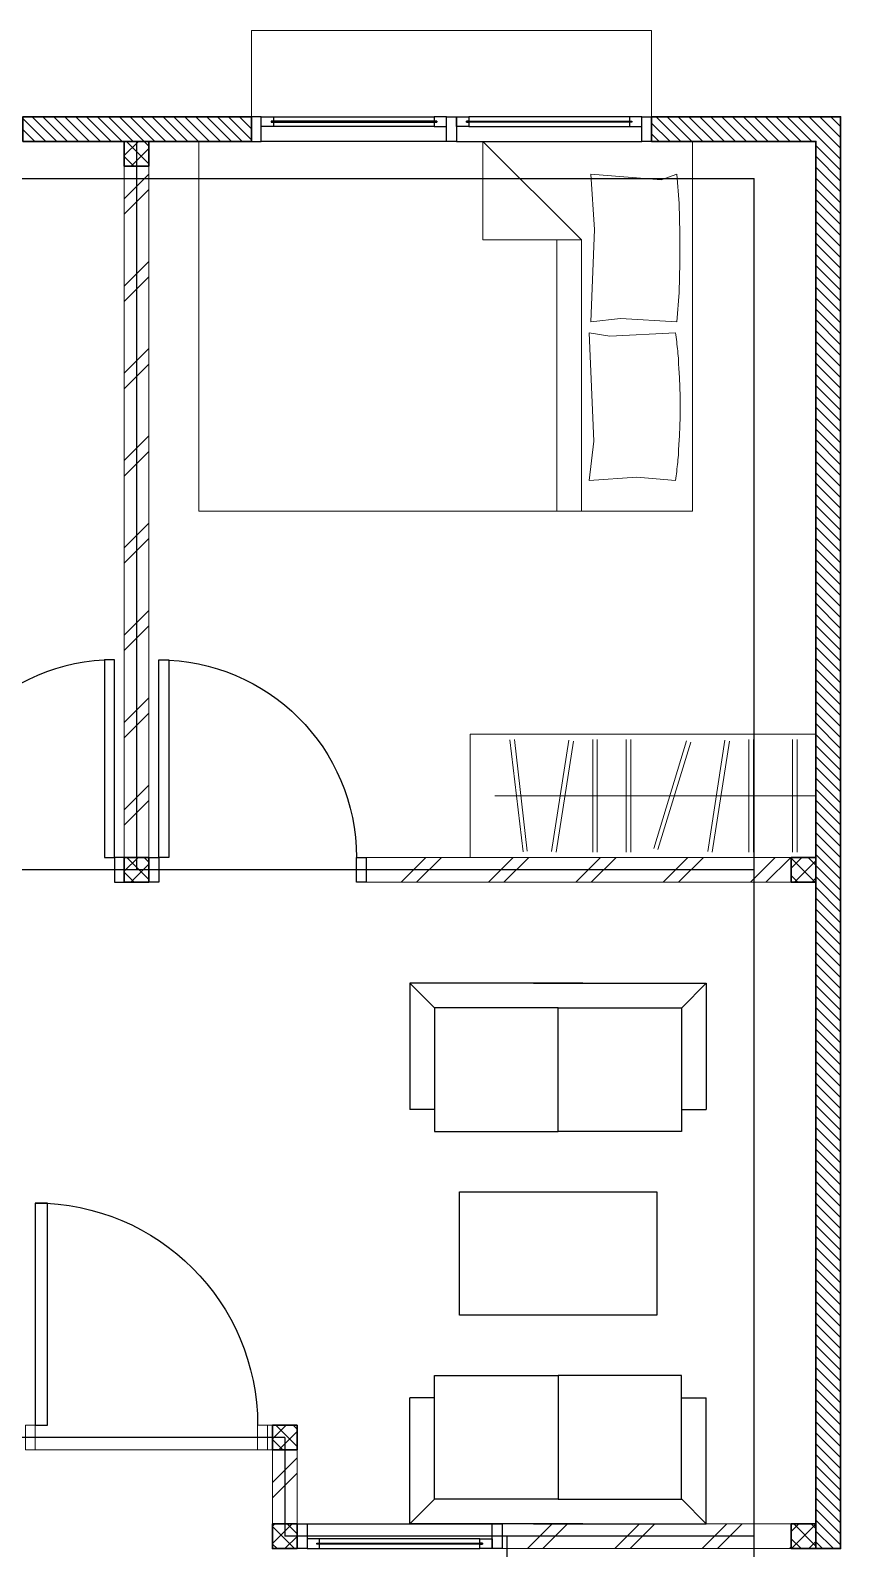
# Model space of a CAD drawing. Header units: millimetres. Extents: x -324 to 75, y -297 to 70.
# Drawn here: x -13.64 to -10.36, y 5.43 to 11.58 of the extents above; entities that cross this region are included whole.
import ezdxf

# ---------------------------------------------------------------- set-up
doc = ezdxf.new("R2010")
doc.units = ezdxf.units.MM
doc.layers.get('defpoints').update_dxf_attribs({"color": 1})
for name, color, linetype, lineweight in [('ars', 11, 'Continuous', 0), ('KOL', 1, 'Continuous', 30), ('KOLOM', 4, 'Continuous', 9), ('lan', 7, 'Continuous', 15), ('tem', 5, 'Continuous', 20)]:
    doc.layers.add(name, color=color, linetype=linetype, lineweight=lineweight)
doc.layers.add('as', color=1, linetype='Continuous', plot=False)
doc.layers.add('FURNITURE', color=68, linetype='Continuous')
doc.layers.add('Kusen', color=30, linetype='Continuous')
pattern_1 = [(45, (74.3438, -0.8551), (-0.1767767, 0.1767767), []), (45, (74.4063, -0.8551), (-0.1767767, 0.1767767), [])]

# ---------------------------------------------------------------- blocks, each defined once
blk = doc.blocks.new('T. J1')
at = {"layer": 'Kusen'}
for p, q in [((-0.7188, 0.1), (-0.0688, 0.1)), ((0.7212, 0.1), (0.0712, 0.1)), ((-0.0188, 0), (-0.7688, 0)), ((-0.0688, 0.06), (-0.7188, 0.06)), ((0.0212, 0), (0.7712, 0)), ((0.0712, 0.06), (0.7212, 0.06))]:
    blk.add_line(p, q, dxfattribs=at)
for points in [[(-0.8088, 0), (-0.7688, 0), (-0.7688, 0.1), (-0.8088, 0.1)], [(-0.0188, 0), (0.0212, 0), (0.0212, 0.1), (-0.0188, 0.1)], [(0.8112, 0), (0.7712, 0), (0.7712, 0.1), (0.8112, 0.1)]]:
    blk.add_lwpolyline(points, close=True, dxfattribs=at)
for points in [[(-0.7188, 0.0775), (-0.7188, 0.06), (-0.7688, 0.06), (-0.7688, 0.1), (-0.7188, 0.1), (-0.7188, 0.0825), (-0.7288, 0.0825), (-0.7288, 0.0775), (-0.7188, 0.0775)], [(-0.0688, 0.0775), (-0.0688, 0.06), (-0.0188, 0.06), (-0.0188, 0.1), (-0.0688, 0.1), (-0.0688, 0.0825), (-0.0588, 0.0825), (-0.0588, 0.0775), (-0.0688, 0.0775)], [(0.0712, 0.0775), (0.0712, 0.06), (0.0212, 0.06), (0.0212, 0.1), (0.0712, 0.1), (0.0712, 0.0825), (0.0612, 0.0825), (0.0612, 0.0775), (0.0712, 0.0775)], [(0.7212, 0.0775), (0.7212, 0.06), (0.7712, 0.06), (0.7712, 0.1), (0.7212, 0.1), (0.7212, 0.0825), (0.7312, 0.0825), (0.7312, 0.0775), (0.7212, 0.0775)]]:
    blk.add_lwpolyline(points, dxfattribs=at)
at = {"layer": 'Kusen', "color": 141}
for points in [[(-0.7288, 0.0775), (-0.0588, 0.0775), (-0.0588, 0.0825), (-0.7288, 0.0825)], [(0.7312, 0.0775), (0.0612, 0.0775), (0.0612, 0.0825), (0.7312, 0.0825)]]:
    blk.add_lwpolyline(points, close=True, dxfattribs=at)
blk = doc.blocks.new('P.80')
at = {"layer": 'Kusen'}
for points in [[(-69.8094, -74.8368), (-69.7694, -74.8368), (-69.7694, -74.0368), (-69.8094, -74.0368)], [(-70.6094, -74.9368), (-70.5694, -74.9368), (-70.5694, -74.8368), (-70.6094, -74.8368)], [(-69.7694, -74.9368), (-69.7294, -74.9368), (-69.7294, -74.8368), (-69.7694, -74.8368)]]:
    blk.add_lwpolyline(points, close=True, dxfattribs=at)
blk.add_arc((-69.7694, -74.8368), 0.8, 90, 180, dxfattribs=at)
blk = doc.blocks.new('K 10.10')
at = {"layer": 'ars'}
h = blk.add_hatch(dxfattribs=at)
h.set_pattern_fill('_USER', color=256, scale=0.05, angle=45, double=1, pattern_type=0)
h.set_pattern_definition([(45, (0, 0), (-0.035355339, 0.035355339), []), (135, (0, 0), (-0.035355339, -0.035355339), [])])
h.paths.add_polyline_path([(1560.5383, 1380.4069), (1560.6383, 1380.4069), (1560.6383, 1380.5069), (1560.5383, 1380.5069)])
at = {"layer": 'KOL'}
blk.add_lwpolyline([(1560.5383, 1380.4069), (1560.6383, 1380.4069), (1560.6383, 1380.5069), (1560.5383, 1380.5069)], close=True, dxfattribs=at)
blk = doc.blocks.new('P-90')
at = {"layer": 'Kusen'}
blk.add_lwpolyline([(374.6908, -21.5979), (374.7408, -21.5979), (374.7408, -22.4979), (374.6908, -22.4979)], close=True, dxfattribs=at)
at = {"layer": 'Kusen', "lineweight": 9}
for points in [[(373.8008, -22.4979), (373.8408, -22.4979), (373.8408, -22.5979), (373.8008, -22.5979)], [(374.7408, -22.4979), (374.7808, -22.4979), (374.7808, -22.5979), (374.7408, -22.5979)]]:
    blk.add_lwpolyline(points, close=True, dxfattribs=at)
at = {"layer": 'Kusen'}
blk.add_arc((374.7408, -22.4979), 0.9, 90, 180, dxfattribs=at)
blk = doc.blocks.new('BED1')
at = {"color": 0, "linetype": 'Continuous'}
for points in [[(1.9976, 0), (1.9976, 1.4976), (0, 1.4976), (0, 0), (1.9976, 0)], [(1.5484, 1.0993), (1.1489, 1.0993), (1.1489, 1.4976), (1.5484, 1.0993)], [(1.9346, 1.3656), (1.9443, 1.2458), (1.9467, 1.1259), (1.9467, 1.0061), (1.9443, 0.8862), (1.9346, 0.7663), (1.707, 0.7809), (1.586, 0.7663), (1.6017, 1.1404), (1.586, 1.3656), (1.8717, 1.3426), (1.9346, 1.3656)], [(1.4492, 1.0993), (1.4492, 0)], [(1.5484, 1.0993), (1.5484, 0)], [(1.9298, 0.1235), (1.7724, 0.138), (1.5799, 0.1235), (1.5981, 0.2833), (1.5799, 0.7228), (1.6634, 0.7094), (1.9298, 0.7228)], [(1.9298, 0.1235), (1.931, 0.1332), (1.9322, 0.1429), (1.9334, 0.1513), (1.9346, 0.161), (1.9346, 0.1707), (1.9358, 0.1804), (1.937, 0.1889), (1.9383, 0.1985), (1.9383, 0.2082), (1.9395, 0.2179), (1.9407, 0.2264), (1.9407, 0.2361), (1.9419, 0.2458), (1.9419, 0.2542), (1.9431, 0.2639), (1.9431, 0.2736), (1.9443, 0.2833), (1.9443, 0.2918), (1.9455, 0.3015), (1.9455, 0.3111), (1.9455, 0.3208), (1.9467, 0.3293), (1.9467, 0.339), (1.9467, 0.3487), (1.9467, 0.3584), (1.9479, 0.3668), (1.9479, 0.3765), (1.9479, 0.3862), (1.9479, 0.3959), (1.9479, 0.4044), (1.9479, 0.414), (1.9479, 0.4237), (1.9479, 0.4334), (1.9479, 0.4419), (1.9479, 0.4516), (1.9479, 0.4613), (1.9479, 0.4709), (1.9479, 0.4794), (1.9467, 0.4891), (1.9467, 0.4988), (1.9467, 0.5085), (1.9467, 0.5169), (1.9455, 0.5266), (1.9455, 0.5363), (1.9455, 0.546), (1.9443, 0.5545), (1.9443, 0.5642), (1.9431, 0.5738), (1.9431, 0.5835), (1.9419, 0.592), (1.9419, 0.6017), (1.9407, 0.6114), (1.9407, 0.6199), (1.9395, 0.6295), (1.9383, 0.6392), (1.9383, 0.6489), (1.937, 0.6574), (1.9358, 0.6671), (1.9346, 0.6768), (1.9346, 0.6864), (1.9334, 0.6949), (1.9322, 0.7046), (1.931, 0.7143), (1.9298, 0.7228)]]:
    blk.add_lwpolyline(points, dxfattribs=at)
blk = doc.blocks.new('LEMARI1')
for points in [[(0.6998, 0.4988), (-0.6998, 0.4988)], [(-0.6998, 0), (0.6998, 0), (0.6998, 0.4988), (-0.6998, 0.4988), (-0.6998, 0)], [(-0.5387, 0.4758), (-0.4855, 0.023)], [(-0.4685, 0.0254), (-0.5206, 0.477)], [(-0.3002, 0.4746), (-0.3705, 0.0242)], [(-0.3523, 0.0218), (-0.2821, 0.4709)], [(-0.2034, 0.477), (-0.2034, 0.0218)], [(-0.1852, 0.0218), (-0.1852, 0.477)], [(-0.0678, 0.477), (-0.0678, 0.0218)], [(-0.0496, 0.0218), (-0.0496, 0.477)], [(0.1755, 0.4722), (0.0436, 0.0363)], [(0.0605, 0.0315), (0.1937, 0.4673)], [(0.3317, 0.4746), (0.2627, 0.0242)], [(0.2797, 0.0218), (0.3499, 0.4709)], [(0.4286, 0.477), (0.4286, 0.0218)], [(0.4467, 0.0218), (0.4467, 0.477)], [(0.6053, 0.477), (0.6053, 0.0218)], [(0.6235, 0.0218), (0.6235, 0.477)], [(0.6998, 0.2494), (-0.5993, 0.2494)]]:
    blk.add_lwpolyline(points)
blk = doc.blocks.new('tamu02')
at = {"linetype": 'Continuous'}
for points in [[(-0.5005, 1.2448), (-0.5998, 1.3453)], [(0.1005, 1.3453), (-0.5985, 1.3453), (-0.5985, 0.8339)], [(-0.0993, 1.3453), (0.5998, 1.3453), (0.5998, 0.8339)], [(0.5005, 1.2448), (0.5998, 1.3453)], [(-0.4993, 0.7444), (0, 0.7444), (0, 1.2448), (-0.4993, 1.2448), (-0.4993, 0.7444)], [(0.5005, 0.7444), (0, 0.7444), (0, 1.2448), (0.5005, 1.2448), (0.5005, 0.7444)], [(-0.4993, 0.8339), (-0.5985, 0.8339)], [(0.5005, 0.8339), (0.5998, 0.8339)], [(-0.4993, -0.2444), (0, -0.2444), (0, -0.7448), (-0.4993, -0.7448), (-0.4993, -0.2444)], [(0.5005, -0.2444), (0, -0.2444), (0, -0.7448), (0.5005, -0.7448), (0.5005, -0.2444)], [(0.1005, -0.8453), (-0.5985, -0.8453), (-0.5985, -0.3339)], [(-0.4993, -0.3339), (-0.5985, -0.3339)], [(-0.0993, -0.8453), (0.5998, -0.8453), (0.5998, -0.3339)], [(0.5005, -0.3339), (0.5998, -0.3339)], [(-0.5005, -0.7448), (-0.5998, -0.8453)], [(0.5005, -0.7448), (0.5998, -0.8453)]]:
    blk.add_lwpolyline(points, dxfattribs=at)
blk.add_lwpolyline([(0.4, 0.5), (0.4, 0), (-0.4, 0), (-0.4, 0.5), (0.4, 0.5)])
blk = doc.blocks.new('T. J2')
at = {"layer": 'Kusen'}
for p, q in [((-0.3692, 0.1), (0.2808, 0.1)), ((-0.4192, 0), (0.3308, 0)), ((0.2808, 0.06), (-0.3692, 0.06))]:
    blk.add_line(p, q, dxfattribs=at)
for points in [[(-0.4592, 0), (-0.4192, 0), (-0.4192, 0.1), (-0.4592, 0.1)], [(0.3308, 0), (0.3708, 0), (0.3708, 0.1), (0.3308, 0.1)]]:
    blk.add_lwpolyline(points, close=True, dxfattribs=at)
for points in [[(-0.3692, 0.0775), (-0.3692, 0.06), (-0.4192, 0.06), (-0.4192, 0.1), (-0.3692, 0.1), (-0.3692, 0.0825), (-0.3792, 0.0825), (-0.3792, 0.0775), (-0.3692, 0.0775)], [(0.2808, 0.0775), (0.2808, 0.06), (0.3308, 0.06), (0.3308, 0.1), (0.2808, 0.1), (0.2808, 0.0825), (0.2908, 0.0825), (0.2908, 0.0775), (0.2808, 0.0775)]]:
    blk.add_lwpolyline(points, dxfattribs=at)
at = {"layer": 'Kusen', "color": 141}
blk.add_lwpolyline([(-0.3792, 0.0775), (0.2908, 0.0775), (0.2908, 0.0825), (-0.3792, 0.0825)], close=True, dxfattribs=at)
blk = doc.blocks.new('A-2')
at = {"layer": 'ars'}
h = blk.add_hatch(dxfattribs=at)
h.set_pattern_fill('ANSI31', color=256, scale=0.25, angle=180, style=0)
h.set_pattern_definition([(135, (-449.867725, -326.73004), (0.0220970869, 0.0220970869), [])])
h.paths.add_polyline_path([(39.875, 13.3695), (38.95, 13.3695), (38.95, 13.4695), (39.875, 13.4695)])
h = blk.add_hatch(dxfattribs=at)
h.set_pattern_fill('ANSI31', color=256, scale=0.25, angle=180, style=0)
h.set_pattern_definition([(315, (42.26, 7.669545), (-0.02209709, -0.02209709), [])])
h.paths.add_polyline_path([(41.495, 13.4695), (42.16, 13.4695), (42.26, 13.4695), (42.26, 7.6695), (42.16, 7.6695), (42.16, 13.3695), (41.495, 13.3695)])
h = blk.add_hatch(dxfattribs=at)
h.set_pattern_fill('TEMBOK', color=256, scale=0.25)
h.set_pattern_definition(pattern_1)
h.paths.add_polyline_path([(39.36, 10.4695), (39.46, 10.4695), (39.46, 13.2695), (39.36, 13.2695)])
h = blk.add_hatch(dxfattribs=at)
h.set_pattern_fill('TEMBOK', color=256, scale=0.25)
h.set_pattern_definition(pattern_1)
h.paths.add_polyline_path([(42.06, 10.3695), (40.34, 10.3695), (40.34, 10.4695), (42.06, 10.4695)])
h = blk.add_hatch(dxfattribs=at)
h.set_pattern_fill('TEMBOK', color=256, scale=0.25)
h.set_pattern_definition([(45, (73.7438, -7.2551), (-0.1767767, 0.1767767), []), (45, (73.8063, -7.2551), (-0.1767767, 0.1767767), [])])
h.paths.add_polyline_path([(39.96, 7.7695), (40.06, 7.7695), (40.06, 8.0695), (39.96, 8.0695)])
h = blk.add_hatch(dxfattribs=at)
h.set_pattern_fill('TEMBOK', color=256, scale=0.25)
h.set_pattern_definition([(45, (73.7938, -3.5551), (-0.1767767, 0.1767767), []), (45, (73.8563, -3.5551), (-0.1767767, 0.1767767), [])])
h.paths.add_polyline_path([(42.06, 7.6695), (40.89, 7.6695), (40.89, 7.7695), (42.06, 7.7695)])
at = {"layer": 'as'}
for p, q in [((39.41, 13.3695), (39.41, 10.4195)), ((-32.49, 13.2195), (41.91, 13.2195)), ((41.91, 0.1195), (41.91, 13.2195)), ((41.91, 10.4195), (35.71, 10.4195)), ((40.01, 8.1195), (38.91, 8.1195)), ((40.01, 8.1195), (40.01, 7.7195)), ((41.91, 7.7195), (40.01, 7.7195)), ((40.91, 5.6195), (40.91, 7.7195))]:
    blk.add_line(p, q, dxfattribs=at)
at = {"layer": 'KOL'}
blk.add_lwpolyline([(39.875, 13.3695), (38.95, 13.3695), (38.95, 13.4695), (39.875, 13.4695)], close=True, dxfattribs=at)
blk.add_lwpolyline([(41.495, 13.4695), (42.16, 13.4695), (42.26, 13.4695), (42.26, 7.6695), (42.16, 7.6695), (42.16, 13.3695), (41.495, 13.3695), (41.495, 13.4695)], dxfattribs=at)
at = {"layer": 'lan'}
for p, q in [((39.875, 13.4695), (39.875, 13.8195)), ((39.875, 13.8195), (41.495, 13.8195)), ((41.495, 13.4695), (41.495, 13.8195)), ((39, 8.0695), (39.9, 8.0695))]:
    blk.add_line(p, q, dxfattribs=at)
at = {"layer": 'tem'}
for points in [[(39.46, 10.4695), (39.36, 10.4695), (39.36, 13.2695), (39.46, 13.2695)], [(40.34, 10.4695), (42.06, 10.4695), (42.06, 10.3695), (40.34, 10.3695)], [(39.94, 8.0695), (39.96, 8.0695), (39.96, 8.1695), (39.94, 8.1695)], [(39.96, 7.7695), (40.06, 7.7695), (40.06, 8.0695), (39.96, 8.0695)], [(40.89, 7.7695), (42.06, 7.7695), (42.06, 7.6695), (40.89, 7.6695)]]:
    blk.add_lwpolyline(points, close=True, dxfattribs=at)
at = {"layer": 'ars'}
for name, p in [('BED1', (39.6624, 11.872)), ('LEMARI1', (41.4602, 10.4695))]:
    blk.add_blockref(name, p, dxfattribs=at)
at = {"layer": 'FURNITURE', "rotation": 180}
blk.add_blockref('tamu02', (41.1166, 9.1149), dxfattribs=at)
at = {"layer": 'KOLOM', "extrusion": (0, 0, -1), "zscale": -1, "rotation": 180}
for p in [(1521.1783, 1393.7764), (1521.1783, 1390.8764), (1518.4783, 1390.8764), (1520.5783, 1388.5764), (1520.5783, 1388.1764), (1518.4783, 1388.1764)]:
    blk.add_blockref('K 10.10', p, dxfattribs=at)
at = {"layer": 'Kusen', "xscale": -1}
for name, p in [('T. J1', (40.6861, 13.3695)), ('P.80', (-30.2694, 85.3064)), ('P-90', (413.7408, 30.6674))]:
    blk.add_blockref(name, p, dxfattribs=at)
at = {"layer": 'Kusen'}
blk.add_blockref('P.80', (109.0894, 85.3064), dxfattribs=at)
at = {"layer": 'Kusen', "xscale": -1, "rotation": 180}
blk.add_blockref('T. J2', (40.5192, 7.7695), dxfattribs=at)

msp = doc.modelspace()

# ---------------------------------------------------------------- block references
at = {"layer": 'defpoints'}
msp.add_blockref('A-2', (-52.6163, -2.2441), dxfattribs=at)

doc.saveas('drawing.dxf')
